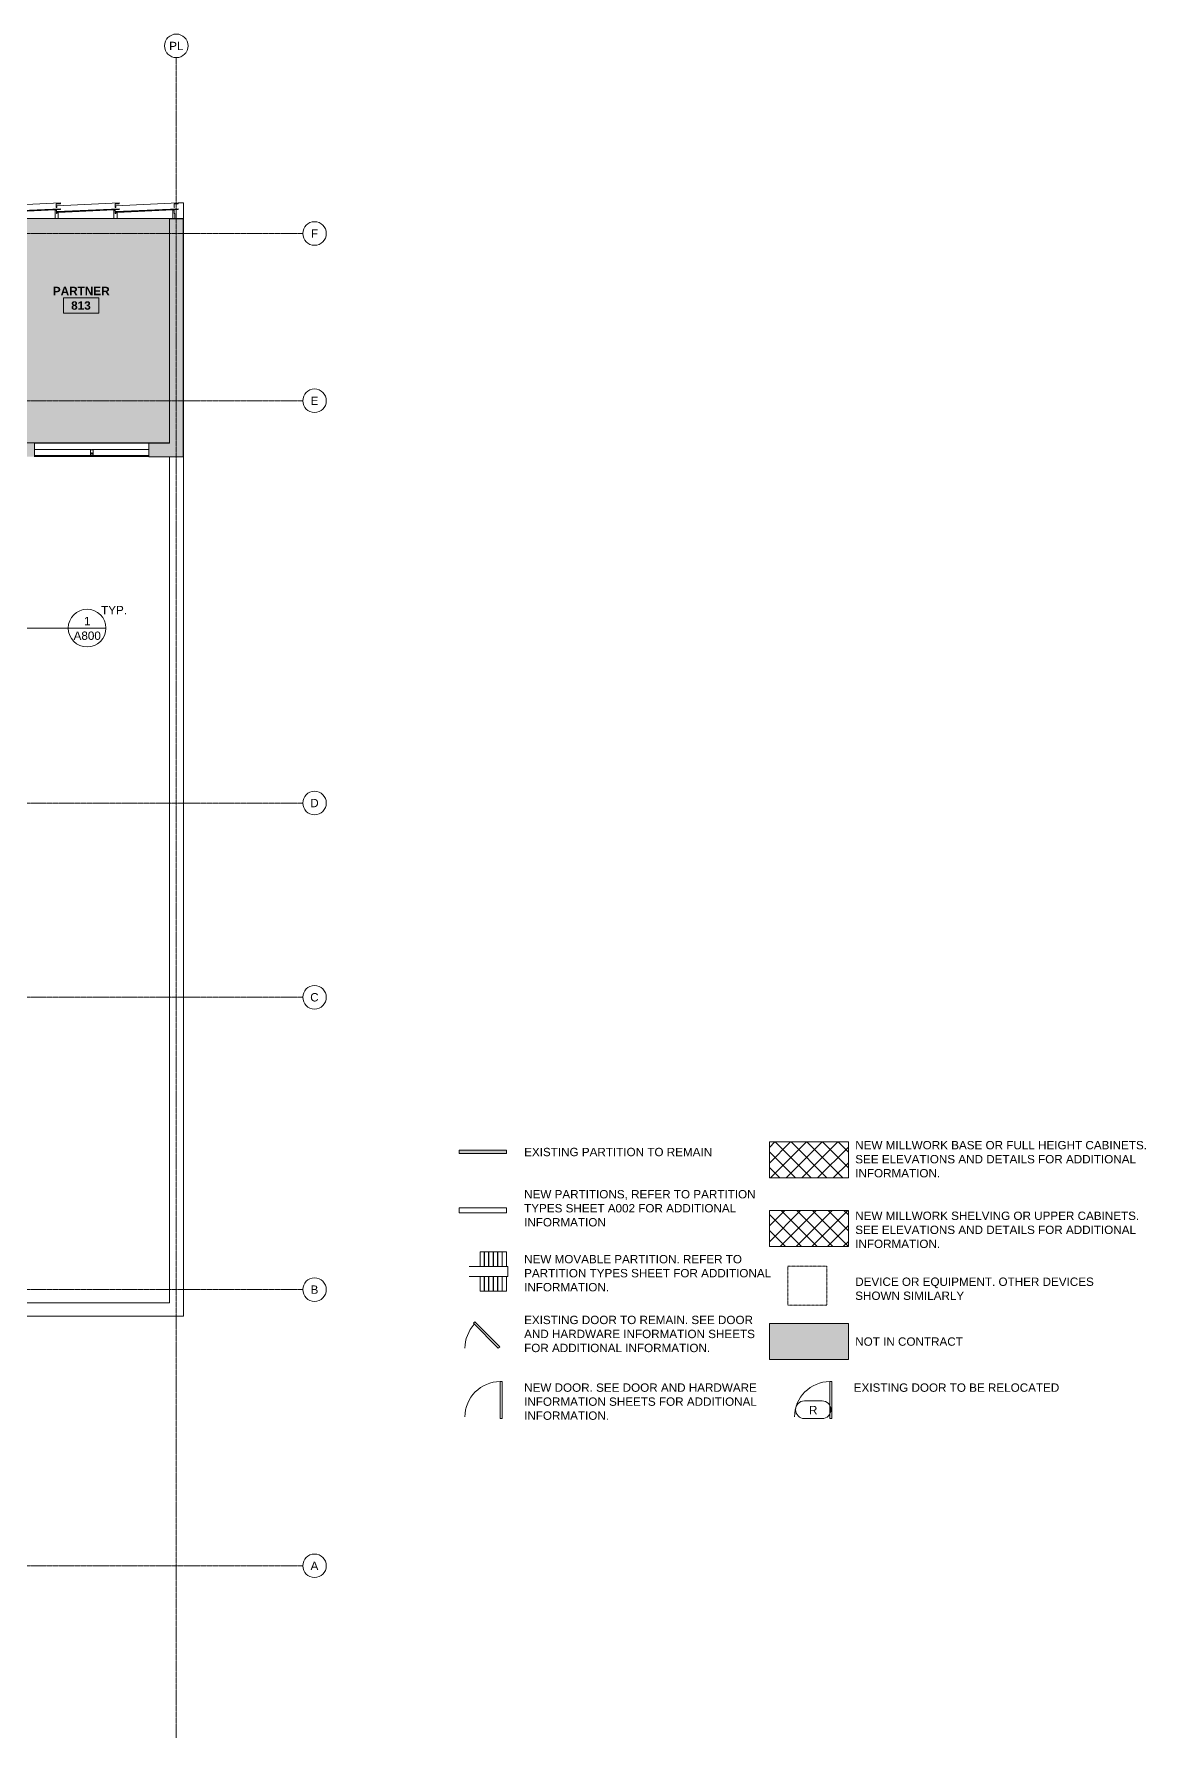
# Model space of a CAD drawing. Header units: inches. Extents: x -203 to 2905, y -968 to 768.
# Drawn here: x 1772 to 2905, y -968 to 768 of the extents above; entities that cross this region are included whole.
import ezdxf

# ---------------------------------------------------------------- set-up
doc = ezdxf.new("R2010")
doc.units = ezdxf.units.IN
doc.header["$MEASUREMENT"] = 0
doc.linetypes.add('Dash_2_', pattern=[0.25, 0.125, -0.125])
doc.linetypes.add('Grid Line 1_2_', pattern=[0.875, 0.5, -0.125, 0.125, -0.125])
for name, color, linetype, lineweight in [('A-ANNO-SYMB', 150, 'Continuous', 9), ('A-AREA-IDEN', 2, 'Continuous', 9), ('A-DETL', 90, 'Continuous', 9), ('A-DETL-GENF', 92, 'Continuous', 9), ('A-DETL-THIN', 151, 'Continuous', 9), ('A-DOOR-IDEN', 31, 'Continuous', 9), ('A-Glaz-Exst', 7, 'Continuous', 9), ('A-WALL', 113, 'Continuous', 13), ('A-Wall-Exst', 7, 'Continuous', 9), ('A-WALL-PATT', 111, 'Continuous', 13), ('G-ANNO-TEXT', 231, 'Continuous', 9), ('Jenner and Block 8fl_BB_dwg', 8, 'Continuous', 9), ('Q-SPCQ-HDLN', 91, 'Dash_2_', 9), ('S-GRID', 1, 'Continuous', 9), ('S-GRID-IDEN', 1, 'Continuous', 9)]:
    doc.layers.add(name, color=color, linetype=linetype, lineweight=lineweight)
doc.styles.add('Swis721 Lt BT_1', font='swissl.ttf', dxfattribs={"height": 8.514638})
doc.styles.add('Swis721 Lt BT_B', font='', dxfattribs={"height": 8.583975})
doc.styles.get('Swis721 Lt BT_B').set_extended_font_data('Swis721 Lt BT', bold=True)
pattern_1 = [(45, (1285.537, 0), (-8.01223, 8.01223), []), (135, (1285.537, 0), (-8.01223, -8.01223), [])]

# ---------------------------------------------------------------- blocks, each defined once
blk = doc.blocks.new('Jenner and Block 8fl_BB_dwg_CW-60-5551869-LEVEL 8 CONSTRUCTION PLAN')
at = {"layer": 'A-Glaz-Exst'}
for p, q in [((12.2, 3.7), (9.2, -59.6)), ((12.7, 3.8), (9.7, -59.8)), ((12.7, 3.6), (11.9, 3.7)), ((11.4, -1.2), (11.5, -1.2)), ((11.4, -1.3), (11.5, -1.3)), ((11.5, -0.2), (11.5, -1.2)), ((11.7, -0.9), (11.5, -0.9)), ((11.7, -0.9), (11.7, -0.9)), ((11.7, -0.9), (11.7, -0.9)), ((11.7, -1), (11.7, -1)), ((11.7, -1), (11.7, -1)), ((11.7, -1.1), (11.7, -1.1)), ((11.7, -1.1), (11.7, -1.1)), ((11.7, -1.2), (11.7, -1.2)), ((11.7, -1.2), (11.7, -1.2)), ((11.7, -1.3), (11.7, -1.3)), ((11.7, -1.3), (11.7, -1.3)), ((11.7, -1.4), (11.7, -1.4)), ((11.7, -1.4), (11.7, -1.4)), ((11.7, -1.5), (11.7, -1.5)), ((11.7, -1.5), (11.7, -1.5)), ((11.7, -1.6), (11.7, -1.6)), ((11.7, -1.6), (11.7, -1.6)), ((8.7, -58.7), (8.8, -58.7)), ((8.7, -58.8), (8.7, -58.8)), ((8.9, -59.1), (8.7, -59.1)), ((9, -58.4), (9, -58.4)), ((9, -58.4), (9, -58.4)), ((9, -58.5), (9, -58.5)), ((9, -58.5), (9, -58.5)), ((9, -58.6), (9, -58.6)), ((9, -58.6), (9, -58.6)), ((9, -58.7), (9, -58.7)), ((9, -58.7), (9, -58.7)), ((9, -58.8), (9, -58.8)), ((9, -58.8), (9, -58.8)), ((9, -58.9), (9, -58.9)), ((9, -58.9), (9, -58.9)), ((9, -59), (9, -59)), ((9, -59), (9, -59)), ((9, -59.1), (9, -59.1)), ((9, -59.1), (9, -59.1)), ((9, -59.6), (9.7, -59.7))]:
    blk.add_line(p, q, dxfattribs=at)
at = {"layer": 'A-Glaz-Exst', "flags": 128}
for points in [[(3, -0.2), (3.1, -0.2), (3.1, 0)], [(11.6, -0.2), (8.1, -0.2), (8.1, 0), (8.1, -0.2)], [(10, -59.8), (13, 3.8), (12.7, 3.8), (12, 3.8), (11.8, -0.3), (11.7, -1.6), (9, -58.4), (9, -59.8), (10, -59.8)], [(14.1, 0), (14.1, -0.3), (17.8, -0.3), (18, 3.8), (19, 3.8), (16, -59.8), (14.1, -59.8), (14.1, -60)], [(3, -1.6), (3, -0.2), (3, -1.6), (11.5, -1.6)], [(11.5, -0.9), (11.5, -1.2), (11.4, -1.2), (11.4, -1.2), (11.4, -1.2), (11.3, -1.2), (11.3, -1.2), (11.3, -1.3), (11.4, -1.3), (11.4, -1.3), (11.4, -1.3), (11.5, -1.3), (11.5, -1.3)], [(11.4, -1.2), (11.4, -1.2), (11.4, -1.1), (11.3, -1.1), (11.3, -1.2), (11.3, -1.2), (11.3, -1.3), (11.3, -1.3), (11.4, -1.3), (11.4, -1.3), (11.4, -1.3)], [(11.5, -1.6), (11.5, -1.3), (11.5, -1.6), (11.7, -1.6)], [(9, -58.4), (8.7, -58.4), (3, -58.4), (3, -59.8), (3, -58.4)], [(3, -59.8), (3.1, -59.8), (3.1, -60)], [(8.7, -58.8), (8.7, -59.8), (8.1, -59.8), (8.1, -60)], [(8.7, -59.1), (8.7, -58.8), (8.7, -58.8), (8.7, -58.8), (8.7, -58.8), (8.6, -58.8), (8.6, -58.7), (8.6, -58.7), (8.7, -58.7), (8.7, -58.7), (8.7, -58.7), (8.8, -58.7), (8.8, -58.4)], [(8.7, -58.8), (8.7, -58.8), (8.7, -58.8), (8.6, -58.8), (8.6, -58.8), (8.6, -58.7), (8.6, -58.7), (8.6, -58.6), (8.7, -58.7), (8.7, -58.7), (8.7, -58.7)], [(8.8, -58.7), (8.8, -58.4), (8.8, -58.7), (8.8, -58.7)]]:
    blk.add_lwpolyline(points, dxfattribs=at)
at = {"layer": 'A-Glaz-Exst'}
for centre, radius, start, end in [((11.4, -1.2), 0.0249, 177.3555, 267.3555), ((11.4, -1.2), 0.0305, 271.5516, 353.6896), ((11.4, -1.2), 0.0249, 87.3555, 177.3555), ((11.4, -1.3), 0.0305, 1.0214, 83.1594), ((11.6, 0), 0.258, 238.8655, 297.0089), ((11.6, -0.1), 0.258, 238.8655, 297.0089), ((11.6, -0.2), 0.258, 238.8655, 297.0089), ((11.6, -0.3), 0.258, 238.8655, 297.0089), ((11.6, -0.4), 0.258, 238.8655, 297.0089), ((11.6, -0.5), 0.258, 238.8655, 297.0089), ((11.6, -0.6), 0.258, 238.8655, 297.0089), ((11.5, -1.2), 0.0249, 357.3555, 87.3555), ((11.5, -1.2), 0.0249, 267.3555, 357.3555), ((11.7, -0.9), 0.0234, 267.297, 87.297), ((11.7, -0.9), 0.0234, 175.8685, 267.297), ((11.7, -1), 0.0234, 87.297, 267.297), ((11.7, -1), 0.0234, 267.297, 87.297), ((11.7, -1.1), 0.0234, 87.297, 267.297), ((11.7, -1.1), 0.0234, 267.297, 87.297), ((11.7, -1.2), 0.0234, 87.297, 267.297), ((11.7, -1.2), 0.0234, 267.297, 87.297), ((11.7, -1.2), 0.0234, 87.297, 267.297), ((11.7, -1.3), 0.0234, 267.297, 87.297), ((11.7, -1.3), 0.0234, 87.297, 267.297), ((11.7, -1.4), 0.0234, 267.297, 87.297), ((11.7, -1.4), 0.0234, 87.297, 267.297), ((11.7, -1.5), 0.0234, 267.297, 87.297), ((11.7, -1.5), 0.0234, 87.297, 267.297), ((11.7, -1.6), 0.0234, 87.297, 177.7828), ((11.7, -1.6), 0.0238, 260.3836, 353.7904), ((11.7, -1.6), 0.0234, 267.297, 1.6464), ((11.7, -1.6), 0.0234, 87.297, 177.2547), ((11.7, -1.6), 0.0234, 15.8834, 87.297), ((8.7, -58.7), 0.0249, 87.3502, 177.3502), ((8.7, -58.7), 0.0249, 177.3502, 267.3502), ((8.7, -58.7), 0.0305, 271.5463, 353.6844), ((8.7, -58.8), 0.0305, 1.0161, 83.1541), ((8.7, -58.8), 0.0249, 267.3502, 357.3502), ((8.8, -59.6), 0.34, 63.9852, 107.2002), ((8.8, -59.6), 0.34, 64.7421, 107.928), ((8.8, -59.7), 0.34, 65.4949, 108.6593), ((8.8, -59.8), 0.34, 66.2438, 109.3942), ((8.8, -60), 0.34, 67.7305, 110.8758), ((8.8, -59.9), 0.34, 67.0021, 110.133), ((8.8, -60.1), 0.34, 68.4686, 111.6228), ((8.7, -58.8), 0.0249, 357.3502, 87.3502), ((9, -58.8), 0.0234, 87.3355, 267.3355), ((9, -58.9), 0.0234, 87.3355, 267.3355), ((9, -59), 0.0234, 87.3355, 267.3355), ((9, -59.1), 0.0234, 87.3355, 193.174), ((9, -58.4), 0.0234, 190.1274, 267.3355), ((9, -58.4), 0.0238, 0.8421, 94.2489), ((9, -58.4), 0.0234, 267.3355, 87.3355), ((9, -58.5), 0.0234, 87.3355, 267.3355), ((9, -58.4), 0.0234, 190.6265, 267.3355), ((9, -58.5), 0.0234, 267.3355, 87.3355), ((9, -58.6), 0.0234, 87.3355, 267.3355), ((9, -58.6), 0.0234, 267.3355, 87.3355), ((9, -58.7), 0.0234, 87.3355, 267.3355), ((9, -58.7), 0.0234, 267.3355, 87.3355), ((9, -58.7), 0.0234, 87.3355, 267.3355), ((9, -58.8), 0.0234, 267.3355, 87.3355), ((9, -58.9), 0.0234, 267.3355, 87.3355), ((9, -59), 0.0234, 267.3355, 87.3355), ((9, -59.1), 0.0234, 267.3355, 87.3355)]:
    blk.add_arc(centre, radius, start, end, dxfattribs=at)
blk = doc.blocks.new('Jenner and Block 8fl_BB_dwg-4751915-LEVEL 8 CONSTRUCTION PLAN')
at = {"layer": 'A-Glaz-Exst'}
for p, q in [((1772.1, 351.6), (1889, 351.6)), ((1772.1, 344.7), (1829.1, 344.7)), ((1829.3, 344.3), (1829.3, 341)), ((1829.3, 340.6), (1829.3, 339.5)), ((1829.4, 340.8), (1830.4, 340.8)), ((1830.5, 340.7), (1829.4, 340.7)), ((1829.9, 344.4), (1829.9, 344.3)), ((1829.9, 344.3), (1831.2, 344.3)), ((1830.5, 341.3), (1830.4, 341.3)), ((1830.4, 338.7), (1830.4, 338.8)), ((1830.4, 337.7), (1830.9, 337.7)), ((1830.7, 338.6), (1830.5, 338.7)), ((1830.6, 341.2), (1830.7, 341.1)), ((1830.7, 340.8), (1830.6, 340.8)), ((1830.6, 338.7), (1830.8, 338.7)), ((1830.7, 341.2), (1830.7, 341.2)), ((1830.7, 341.1), (1830.7, 340.9)), ((1830.7, 340.8), (1830.7, 340.8)), ((1830.8, 341.1), (1830.9, 341)), ((1830.8, 341), (1830.8, 341)), ((1830.8, 341), (1830.8, 341)), ((1830.9, 341), (1830.8, 340.9)), ((1830.8, 338.7), (1830.8, 338.9)), ((1831.9, 340.8), (1831.1, 340.8)), ((1831.3, 344.5), (1831.9, 344.5)), ((1831.3, 344.3), (1831.3, 344.4)), ((1832, 344.3), (1832, 341)), ((1832, 340.6), (1832, 339.5)), ((1832.1, 344.7), (1888.6, 344.7))]:
    blk.add_line(p, q, dxfattribs=at)
at = {"layer": 'A-Glaz-Exst', "flags": 128}
for points in [[(1918.5, 596.1), (1924.1, 596.1), (1924.1, 580.1)], [(-120.8, 406.7), (-120.8, 580.1), (1913.1, 580.1)], [(1923.1, 579.9), (1923.1, 580.1), (1915.2, 580.1), (1915.2, 585.3), (1914.7, 585.3)], [(1772.1, 338.5), (1829.9, 338.5), (1829.9, 338.7), (1829.2, 338.7), (1829.2, 338.8), (1829.1, 338.8), (1829.1, 344.7), (1830.4, 344.7), (1830.4, 344.4), (1830.4, 344.5), (1830.4, 344.7), (1829.1, 344.7), (1829.1, 338.8), (1829.2, 338.8), (1829.2, 339.1)], [(1772.1, 338.7), (1829.2, 338.7), (1829.6, 339.1), (1829.6, 338.7), (1829.2, 339.1), (1830, 339.1)], [(1772.1, 338), (1829.9, 338), (1829.9, 337.7), (1772.1, 337.7)], [(1829.4, 338.4), (1829.3, 338.4), (1829.3, 338), (1829.4, 338)], [(1830.2, 344.5), (1830, 344.5), (1830, 344.5), (1830.1, 344.5), (1830.1, 344.5), (1829.9, 344.5), (1829.9, 344.5), (1829.9, 344.5), (1829.9, 344.5), (1829.4, 344.5)], [(1829.4, 339.3), (1830.4, 339.3), (1830.4, 338.8), (1830.3, 338.8), (1830.3, 338.8), (1830.3, 338.8), (1830.3, 338.7), (1830.3, 338.7), (1830.3, 338.7), (1830.4, 338.7), (1830.4, 338.6), (1830.7, 338.6), (1830.7, 338.6), (1830.7, 338.6), (1830.4, 338.6), (1830.4, 337.7), (1830.1, 337.7), (1830.1, 339)], [(1829.5, 338.4), (1829.6, 338.4), (1829.8, 338.4), (1829.8, 338), (1829.6, 338), (1829.5, 338)], [(1830.3, 344.4), (1830.3, 344.4), (1830.8, 344.4), (1829.9, 344.4)], [(1830.4, 338.8), (1830.4, 338.8), (1830.4, 338.8)], [(1830.6, 338.7), (1830.9, 338.7), (1830.6, 338.7), (1830.6, 338.7)], [(1830.7, 341.2), (1830.8, 341.2), (1830.8, 341), (1830.8, 341), (1830.8, 341.1)], [(1830.8, 340.9), (1830.8, 340.9), (1830.8, 340.9), (1830.8, 340.8), (1830.7, 340.8)], [(1831, 340.9), (1831, 341.3), (1830.8, 341.3), (1830.8, 341)], [(1830.8, 340.9), (1830.8, 340.7), (1831.9, 340.7)], [(1832.1, 338.8), (1832.1, 338.8), (1832.1, 344.7), (1830.9, 344.7), (1830.9, 344.5), (1830.9, 344.7), (1832.1, 344.7), (1832.1, 338.8), (1832.1, 338.8), (1832.1, 338.7), (1832.1, 338.8), (1832.1, 339.1)], [(1831.9, 339.3), (1830.9, 339.3), (1830.9, 338.8), (1830.9, 338.8), (1830.9, 338.8), (1831, 338.8), (1831, 338.7), (1830.9, 338.7), (1830.9, 338.7), (1830.9, 338.7), (1830.9, 338.7), (1830.9, 337.7), (1831.1, 337.7)], [(1830.9, 338.7), (1830.9, 337.7), (1831.1, 337.7), (1831.1, 339)], [(1830.9, 338.9), (1830.9, 338.9), (1830.9, 338.8)], [(1832.1, 338.7), (1831.7, 339.1), (1831.7, 338.7), (1832.1, 339.1), (1831.3, 339.1)], [(1888.6, 338.7), (1832.1, 338.7), (1831.4, 338.7), (1831.4, 338.5), (1888.6, 338.5)], [(1888.6, 338), (1831.4, 338), (1831.4, 337.7), (1888.6, 337.7)], [(1831.8, 338.4), (1831.7, 338.4), (1831.5, 338.4), (1831.5, 338), (1831.7, 338), (1831.8, 338)], [(1831.8, 338.4), (1831.9, 338.4), (1831.9, 338), (1831.8, 338)]]:
    blk.add_lwpolyline(points, dxfattribs=at)
blk.add_lwpolyline([(1830.1, 337.7), (1830.4, 337.7), (1830.4, 338.6), (1830.4, 337.7)], close=True, dxfattribs=at)
at = {"layer": 'A-Glaz-Exst'}
for centre, radius in [((1829.5, 338.4), 0.0313), ((1829.5, 338), 0.0313), ((1831.8, 338.4), 0.0312), ((1831.8, 338), 0.0312)]:
    blk.add_circle(centre, radius, dxfattribs=at)
for centre, radius, start, end in [((1829.4, 344.3), 0.125, 90, 180), ((1829.4, 341), 0.125, 180, 270), ((1829.4, 340.6), 0.125, 90, 180), ((1829.4, 339.5), 0.125, 180, 270), ((1829.9, 338.9), 0.312, 143.1301, 216.8699), ((1830, 338.9), 0.221, 98.1301, 225), ((1830.3, 338.2), 0.531, 151.9275, 208.0725), ((1830, 338.2), 0.145, 20.4877, 217.8024), ((1829.9, 344.4), 0.0312, 90, 180), ((1829.9, 344.3), 0.0312, 180, 270), ((1830.1, 338.7), 0.257, 91.4846, 178.5154), ((1830, 338.1), 0.13, 196.4082, 343.6978), ((1830, 337.6), 0.266, 61.9275, 118.0725), ((1830, 337.7), 0.266, 61.9275, 118.0725), ((1830, 337.5), 0.266, 61.9275, 118.0725), ((1830, 337.5), 0.266, 61.9275, 118.0725), ((1830, 339), 0.125, 0, 90), ((1830.2, 344.4), 0.0313, 0, 90), ((1830.3, 344.4), 0.0312, 270, 0), ((1830.3, 344.4), 0.0312, 270, 0), ((1830.3, 344.4), 0.0312, 180, 270), ((1831, 341), 0.673, 156.572, 192.6755), ((1830.4, 338.8), 0.0312, 5, 90), ((1830.5, 338.7), 0.0312, 185, 270), ((1831, 341), 0.548, 150.7723, 209.8389), ((1831, 341), 0.451, 155.6104, 204.3896), ((1830.6, 341.1), 0.089, 47.709, 140.0132), ((1831, 341), 0.517, 156.0212, 203.9788), ((1830.6, 340.8), 0.089, 219.9868, 312.291), ((1830.6, 341.1), 0.0695, 66.2999, 122.2806), ((1830.6, 340.9), 0.0695, 237.7194, 293.7001), ((1830.6, 338.7), 0.0313, 95, 180), ((1830.7, 341.2), 0.0197, 224.761, 270), ((1830.7, 341.1), 0.0118, 224.761, 292.5325), ((1830.7, 341.1), 0.0139, 297.3515, 112.5325), ((1830.7, 341.1), 0.0118, 117.3515, 180), ((1830.8, 341), 0.0306, 93.7029, 266.2971), ((1830.7, 340.8), 0.0139, 247.4675, 62.6485), ((1830.7, 340.9), 0.0118, 180, 242.6485), ((1830.7, 340.8), 0.0118, 67.4675, 135.239), ((1830.7, 340.8), 0.0197, 90, 135.239), ((1830.7, 338.6), 0.0313, 0, 85), ((1830.8, 344.5), 0.0625, 270, 0), ((1830.8, 344.5), 0.0625, 270, 0), ((1830.8, 341.1), 0.016, 25.4383, 180), ((1830.8, 341), 0.0306, 273.7029, 86.2971), ((1830.8, 340.9), 0.016, 180, 334.5617), ((1830.9, 338.9), 0.0312, 90, 175), ((1830.8, 338.7), 0.0312, 270, 355), ((1830.8, 341), 0.04, 334.5617, 25.4383), ((1831.1, 340.9), 0.0625, 180, 270), ((1831.3, 339), 0.125, 90, 180), ((1831.1, 338.7), 0.257, 1.4846, 88.5154), ((1831.3, 338.2), 0.145, 322.1976, 159.5123), ((1831.3, 338.1), 0.13, 196.3022, 343.5918), ((1831.3, 337.6), 0.266, 61.9275, 118.0725), ((1831.3, 337.7), 0.266, 61.9275, 118.0725), ((1831.3, 337.5), 0.266, 61.9275, 118.0725), ((1831.3, 337.5), 0.266, 61.9275, 118.0725), ((1831.2, 344.3), 0.0625, 270, 0), ((1831.3, 344.4), 0.0625, 90, 180), ((1831.3, 338.9), 0.221, 315, 81.8699), ((1830.9, 338.2), 0.531, 331.9275, 28.0725), ((1831.3, 338.9), 0.312, 323.1301, 36.8699), ((1831.9, 344.3), 0.125, 0, 90), ((1831.9, 341), 0.125, 270, 0), ((1831.9, 340.6), 0.125, 0, 90), ((1831.9, 339.5), 0.125, 270, 360)]:
    blk.add_arc(centre, radius, start, end, dxfattribs=at)
at = {"layer": 'A-Wall-Exst'}
blk.add_line((1771.7, 337.7), (1772.1, 337.7), dxfattribs=at)
at = {"layer": 'A-Wall-Exst', "flags": 128}
for points in [[(1924.1, 337.7), (1924.1, 580.1), (1909.8, 580.1), (1909.8, 579.9)], [(1772.1, 337.7), (1772.1, 351.6), (1737.2, 351.6), (1723.3, 351.6), (1723.3, 351.3)], [(1909.8, 351.6), (1889, 351.6), (1889, 351.3)], [(1923.7, 337.7), (1924.1, 337.7), (1924.1, -538.8), (1737.2, -538.8), (1737.2, -494.3), (1723.3, -494.3), (1723.3, -494.6)], [(1737.2, -525.1), (1909.8, -525.1), (1909.8, 337.4)]]:
    blk.add_lwpolyline(points, dxfattribs=at)
at = {"layer": 'A-WALL-PATT', "color": 7, "lineweight": 9}
for p, q in [((1909.8, 580.1), (1924.1, 580.1)), ((1889, 351.3), (1889, 351.6)), ((1924.1, 337.7), (1923.7, 338.1)), ((1923.7, 338.1), (1924.1, 337.7))]:
    blk.add_line(p, q, dxfattribs=at)
at = {"layer": 'A-WALL-PATT', "color": 7, "lineweight": 9, "flags": 128}
blk.add_lwpolyline([(1772.1, 351.6), (1772.1, 347), (1772.1, 337.7)], dxfattribs=at)
at = {"extrusion": (0, 0, -1), "zscale": -1, "rotation": 90.00000000000001}
for p in [(-1794.7, 577.2), (-1854.7, 577.2), (-1914.7, 577.2)]:
    blk.add_blockref('Jenner and Block 8fl_BB_dwg_CW-60-5551869-LEVEL 8 CONSTRUCTION PLAN', p, dxfattribs=at)
blk = doc.blocks.new('Family - ___-1369240-CONSTRUCTION PLAN SYMBOLS')
at = {"layer": 'A-WALL'}
for p, q in [((968, -428), (920, -428)), ((920, -428), (920, -433)), ((920, -433), (968, -433)), ((968, -433), (968, -428))]:
    blk.add_line(p, q, dxfattribs=at)
blk = doc.blocks.new('Family - ___-5542922-CONSTRUCTION PLAN SYMBOLS')
at = {"layer": 'Q-SPCQ-HDLN'}
for p, q in [((1254.8, -527.3), (1254.8, -487.3)), ((1254.8, -487.3), (1294.8, -487.3)), ((1294.8, -487.3), (1294.8, -527.3)), ((1294.8, -527.3), (1254.8, -527.3))]:
    blk.add_line(p, q, dxfattribs=at)
blk = doc.blocks.new('Room Tag - Room Name and Number-3379422-LEVEL 8 CONSTRUCTION PLAN')
at = {"layer": 'A-AREA-IDEN'}
for p, q in [((-0.188, -0.164), (-0.188, -0.002)), ((-0.188, -0.002), (0.187, -0.002)), ((0.187, -0.002), (-0.188, -0.002)), ((-0.188, -0.002), (-0.188, -0.164)), ((0.187, -0.164), (-0.188, -0.164)), ((-0.188, -0.164), (0.187, -0.164)), ((0.187, -0.002), (0.187, -0.164)), ((0.187, -0.164), (0.187, -0.002))]:
    blk.add_line(p, q, dxfattribs=at)
blk = doc.blocks.new('Grid - Grid Head - Circle-50561-LEVEL 8 CONSTRUCTION PLAN')
at = {"layer": 'S-GRID-IDEN'}
blk.add_circle((0, 0), 0.125, dxfattribs=at)
blk = doc.blocks.new('Drafting View - Callout Head-3511279-LEVEL 8 CONSTRUCTION PLAN')
at = {"layer": 'A-ANNO-SYMB'}
blk.add_line((-0.2, 0), (0.2, 0), dxfattribs=at)
for start, end in [(360, 180), (180, 360)]:
    blk.add_arc((0, 0), 0.2, start, end, dxfattribs=at)
blk = doc.blocks.new('Door Tag - Door Tag-41184-CONSTRUCTION PLAN SYMBOLS')
at = {"layer": 'A-DOOR-IDEN'}
for p, q in [((1271.8, -624.7), (1289.8, -624.7)), ((1271.8, -642.7), (1289.8, -642.7))]:
    blk.add_line(p, q, dxfattribs=at)
for centre, start, end in [((1271.8, -633.7), 90, 270), ((1289.8, -633.7), 270, 90)]:
    blk.add_arc(centre, 9, start, end, dxfattribs=at)

msp = doc.modelspace()

# ---------------------------------------------------------------- hatches: boundary and pattern name
at = {"layer": 'A-DETL-GENF'}
h = msp.add_hatch(color=9, dxfattribs=at)
h.paths.add_polyline_path([(131.76, -847.99), (290.74, -780.5), (227.71, -632.01), (203.3, -642.37), (194.97, -622.75), (199.23, -620.94), (205.75, -636.3), (297.88, -597.2), (299.68, -601.45), (231.97, -630.2), (295, -778.69), (401.08, -733.65), (338.06, -585.16), (336.5, -585.82), (334.7, -581.57), (419.28, -545.66), (421.09, -549.92), (342.31, -583.36), (405.34, -731.84), (515.31, -685.15), (511.69, -685.15), (511.69, -619.4), (491.89, -619.4), (491.89, -612.4), (492.01, -612.4), (492.01, -532.94), (471.73, -532.94), (471.73, -528.42), (457.91, -534.29), (456.1, -530.03), (470.83, -523.78), (471.73, -525.91), (471.73, -508.94), (495.73, -508.94), (495.73, -510.53), (555.67, -510.53), (555.67, -394.75), (560.67, -394.75), (560.67, -437.31), (560.17, -437.31), (560.17, -441.94), (560.67, -441.94), (560.67, -498.09), (620.88, -498.09), (620.88, -477.65), (625.88, -477.65), (625.88, -500.46), (758.51, -500.46), (758.46, -433.94), (754.23, -433.94), (754.23, -433.44), (758.51, -433.44), (758.51, -376.94), (697.48, -376.94), (697.48, -433.44), (721.73, -433.44), (721.73, -433.94), (693.48, -433.94), (693.48, -433.44), (696.98, -433.43), (696.98, -376.94), (661.48, -376.94), (661.48, -433.44), (660.98, -433.44), (660.98, -376.94), (625.46, -376.94), (625.46, -433.44), (624.19, -433.44), (624.19, -433.94), (625.46, -433.94), (625.46, -441.94), (600.17, -441.94), (600.17, -437.31), (620.83, -437.31), (620.83, -304.37), (601.17, -304.37), (601.17, -299.75), (634.61, -299.75), (634.61, -357.01), (665.48, -357.01), (665.48, -344.95), (665.98, -344.95), (665.98, -357.01), (696.98, -357.01), (696.98, -299.95), (699.23, -299.95), (699.23, -300.45), (697.48, -300.45), (697.48, -357.01), (733.48, -357.01), (733.48, -300.45), (731.73, -300.45), (731.73, -299.95), (757.71, -299.95), (757.71, -300.45), (733.98, -300.45), (733.98, -357.01), (793.96, -357.01), (793.96, -300.45), (790.21, -300.45), (790.21, -299.95), (793.96, -299.95), (793.96, -230.99), (634.98, -230.99), (634.98, -254.99), (560.67, -254.98), (560.67, -299.75), (561.17, -299.75), (561.17, -304.37), (560.67, -304.37), (560.67, -346.75), (555.67, -346.75), (555.67, -249.98), (564.59, -249.98), (564.59, -200.84), (575.84, -200.84), (575.84, -243.74), (630.36, -243.74), (630.36, -224.99), (674.86, -224.99), (674.86, -160.84), (555.74, -160.84), (555.74, 72.48), (430.42, 72.48), (430.42, 109.37), (435.05, 109.37), (435.05, 77.11), (557.42, 77.11), (557.42, 182.43), (528.42, 182.43), (528.42, 187.24), (533.05, 187.24), (533.05, 187.06), (557.42, 187.06), (557.42, 226.43), (533.05, 226.43), (533.05, 226.24), (528.42, 226.24), (528.42, 226.43), (396.05, 226.43), (396.05, 151.06), (436.94, 151.06), (436.94, 146.43), (354.94, 146.43), (354.94, 151.06), (378.94, 151.06), (378.94, 226.43), (229.67, 226.43), (229.67, 187.33), (265.36, 187.33), (265.36, 182.71), (229.67, 182.71), (229.67, 77.11), (354.94, 77.11), (354.94, 109.37), (359.57, 109.37), (359.57, 72.48), (108.25, 72.48), (108.25, 129.02), (112.87, 129.02), (112.87, 77.11), (225.04, 77.11), (225.04, 176.71), (112.87, 176.71), (112.87, 169.02), (108.25, 169.02), (108.25, 181.33), (225.04, 181.33), (225.04, 348.74), (107.25, 348.74), (107.25, 353.37), (229.67, 353.37), (229.67, 231.06), (557.42, 231.06), (557.42, 353.37), (589.73, 353.37), (589.73, 348.74), (562.05, 348.74), (562.05, 231.06), (589.73, 231.06), (589.73, 226.43), (562.05, 226.43), (562.05, 77.11), (590.73, 77.11), (590.73, 72.48), (766.8, 72.48), (766.8, 103.43), (726.05, 103.43), (726.05, 294.15), (766.8, 294.15), (766.8, 350.67), (1166.99, 350.67), (1166.99, 227.06), (1492.42, 227.06), (1492.42, 347.74), (1553.42, 347.74), (1553.42, 351.59), (1718.67, 351.59), (1718.67, 360.59), (1723.3, 360.59), (1723.3, 351.59), (1910.23, 351.59), (1910.23, 580.43), (-120.35, 580.43), (-120.35, 406.96), (48.71, 406.96), (48.71, 428.91), (66.73, 428.91), (66.73, 424.29), (53.33, 424.29), (53.33, 330.65), (48.71, 330.65), (48.71, 402.34), (-120.35, 402.34), (-120.35, 286.96), (48.71, 286.96), (48.71, 290.65), (53.33, 290.65), (53.33, 280.65), (48.71, 280.65), (48.71, 282.34), (-120.35, 282.34), (-120.35, 166.96), (48.71, 166.96), (48.71, 240.65), (53.33, 240.65), (53.33, 160.65), (48.71, 160.65), (48.71, 162.34), (-120.35, 162.34), (-120.35, 0.55), (-80.76, 0.55), (-80.76, -14.04), (48.71, -14.04), (48.71, 120.65), (53.33, 120.65), (53.33, -25.35), (48.71, -25.35), (48.71, -18.66), (-80.76, -18.66), (-80.76, -30.95), (-120.35, -30.95), (-120.35, -193.04), (48.71, -193.04), (48.71, -65.35), (53.33, -65.35), (53.33, -220.93), (67.88, -255.19), (63.62, -257), (48.71, -221.87), (48.71, -197.66), (-120.35, -197.66), (-120.35, -254.17), (-74.95, -361.1), (79.91, -295.37), (79.25, -293.82), (83.5, -292.01), (138.94, -422.62), (134.69, -424.43), (81.71, -299.63), (-73.15, -365.36), (42.29, -637.25), (197.13, -571.52), (169.07, -505.43), (173.33, -503.62), (203.19, -573.97), (182.94, -582.57), (183.6, -584.12), (179.34, -585.93), (178.68, -584.37), (44.1, -641.5), (118.32, -816.32)], flags=0)
h.paths.add_polyline_path([(225.76, -805.76), (216.38, -783.67), (238.47, -774.29), (247.85, -796.38), (227.71, -804.93)], flags=0)
h.paths.add_polyline_path([(446.67, -711.97), (437.29, -689.88), (459.38, -680.5), (468.76, -702.59), (455.33, -708.29)], flags=0)
h.paths.add_polyline_path([(516.31, -684.73), (893.34, -524.65), (963.74, -524.65), (963.74, -523.31), (943.94, -523.31), (943.94, -499.31), (963.74, -499.31), (963.74, -496.94), (968.74, -496.94), (968.74, -456.94), (963.74, -456.94), (963.74, -457.44), (946.48, -457.44), (946.48, -308.86), (799.96, -308.86), (799.96, -363.01), (764.51, -363.01), (764.51, -516.53), (744.73, -516.53), (744.73, -518.83), (942.73, -518.83), (942.73, -523.83), (744.73, -523.83), (744.73, -532.94), (725.26, -532.94), (725.26, -561.42), (744.73, -561.42), (744.73, -585.42), (725.26, -585.42), (725.26, -591.53), (659.62, -619.4), (590.81, -619.4), (590.81, -647.06), (516.73, -647.06), (516.73, -643.56), (587.31, -643.56), (587.31, -619.4), (516.31, -619.4), (516.31, -647.06)], flags=0)
h.paths.add_polyline_path([(658.19, -612.4), (718.26, -586.9), (718.26, -516.53), (499.01, -516.53), (499.01, -612.4), (641.71, -612.4)], flags=0)
h.paths.add_polyline_path([(266.06, -553.39), (246.27, -506.73), (353.03, -461.4), (225.02, -159.89), (118.32, -205.4), (108.68, -182.71), (108.68, -35.66), (108.25, -35.66), (108.25, 5.05), (112.87, 5.05), (112.87, -31.04), (203.26, -31.04), (203.26, 5.05), (260.18, 5.05), (261.13, 4.11), (257.73, 4.11), (257.73, 0.96), (258.26, 0.43), (250.87, 0.43), (250.87, -35.66), (237.05, -35.66), (237.05, -149.24), (363.42, -149.24), (363.42, -0.52), (297.73, -0.52), (297.73, 4.11), (495.73, 4.11), (495.73, -81.52), (491.11, -81.52), (491.11, -0.52), (368.05, -0.52), (368.05, -149.24), (491.11, -149.24), (491.11, -121.52), (495.73, -121.52), (495.73, -271.65), (491.11, -271.65), (491.11, -229.94), (467.11, -229.94), (467.11, -196.21), (491.11, -196.21), (491.11, -153.87), (237.05, -153.87), (237.05, -179.26), (294.82, -315.34), (491.11, -315.34), (491.11, -311.65), (495.73, -311.65), (495.73, -455.18), (418.47, -487.97), (416.67, -483.71), (491.11, -452.12), (491.11, -319.96), (296.78, -319.96), (374, -501.83), (379.85, -499.34), (381.65, -503.6), (372.58, -507.45), (361.98, -482.48), (304.78, -506.77), (315.23, -531.4), (266.31, -553.28)], flags=0)
h.paths.add_polyline_path([(266.31, -548.22), (309.2, -529.03), (293.38, -491.75), (250.13, -510.11), (250.18, -510.21), (271.83, -501.02), (281.21, -523.11), (259.56, -532.3), (266.06, -547.64)], flags=0)
h.paths.add_polyline_path([(3.31, -538.98), (3.31, -538.98), (-6.07, -516.89), (16.02, -507.51), (25.4, -529.6), (5.12, -538.21)], flags=0)
h.paths.add_polyline_path([(27.39, -520.28), (25.5, -516.06), (150.98, -462.8), (150.32, -461.25), (154.57, -459.44), (157.7, -466.8), (153.44, -468.61), (152.78, -467.06), (30.58, -518.93)], flags=0)
h.paths.add_polyline_path([(744.73, -510.53), (758.51, -510.53), (758.51, -505.09), (560.67, -505.09), (560.67, -510.53), (720.73, -510.53), (720.73, -508.94), (744.73, -508.94)], flags=0)
h.paths.add_polyline_path([(302.97, -502.51), (360.17, -478.23), (354.84, -465.66), (297.64, -489.95), (302.68, -501.83)], flags=0)
h.paths.add_polyline_path([(951.48, -452.44), (963.74, -452.44), (963.74, -308.86), (951.48, -308.86), (951.48, -365.18)], flags=0)
h.paths.add_polyline_path([(660.98, -433.94), (656.69, -433.94), (656.69, -433.44), (660.98, -433.44)], flags=0)
h.paths.add_polyline_path([(661.48, -370.94), (758.51, -370.94), (758.51, -363.01), (625.46, -363.01), (625.46, -370.94), (660.98, -370.94)], flags=0)
h.paths.add_polyline_path([(626.43, -357.01), (631.11, -357.01), (631.11, -304.37), (625.46, -304.37), (625.46, -357.01)], flags=0)
h.paths.add_polyline_path([(967.22, -347.36), (968.74, -347.36), (968.74, -342.74), (967.22, -342.74)], flags=0)
h.paths.add_polyline_path([(799.96, -303.86), (963.74, -303.86), (963.74, -267.34), (968.74, -267.34), (968.7, -227.34), (965.73, -227.33), (965.73, -224.72), (769.74, -224.72), (769.74, -224.99), (799.96, -224.99), (799.96, -300.45)], flags=0)
h.paths.add_polyline_path([(700.76, -224.99), (766.24, -224.99), (766.24, -205.94), (679.48, -205.94), (679.48, -224.99)], flags=0)
h.paths.add_polyline_path([(965.73, -222.33), (968.13, -222.33), (968.13, -204.94), (965.44, -204.94), (965.44, -199.94), (988.73, -199.94), (988.73, -161.74), (993.73, -161.74), (993.73, -121.74), (988.73, -121.74), (988.73, -121.34), (980.11, -121.34), (980.11, -122.59), (769.74, -122.59), (769.74, -217.72), (965.73, -217.72)], flags=0)
h.paths.add_polyline_path([(488.71, -201.31), (491.11, -201.31), (491.11, -200.83), (471.73, -200.83), (471.73, -201.31), (484.32, -201.31)], flags=0)
h.paths.add_polyline_path([(679.48, -201.31), (766.24, -201.31), (766.24, -119.34), (679.48, -119.34), (679.48, -191.89)], flags=0)
h.paths.add_polyline_path([(232.42, -168.37), (232.42, -156.73), (228.24, -158.51), (228.99, -160.28)], flags=0)
h.paths.add_polyline_path([(650.53, -146.84), (668.23, -146.84), (668.23, -111.34), (771.73, -111.34), (771.73, -24.34), (569.74, -24.34), (569.74, -146.84), (584.66, -146.84)], flags=0)
h.paths.add_polyline_path([(969.64, -111.34), (979.73, -111.34), (979.73, -24.34), (776.36, -24.34), (776.36, -111.34), (968.74, -111.34)], flags=0)
h.paths.add_polyline_path([(207.88, -31.04), (232.42, -31.04), (232.38, -29.34), (220.73, -29.34), (220.73, -1.34), (246.25, -1.34), (246.25, 0.43), (207.88, 0.43), (207.88, -29.34)], flags=0)
h.paths.add_polyline_path([(237.05, -31.04), (246.25, -31.04), (246.25, -29.34), (237.05, -29.34)], flags=0)
h.paths.add_polyline_path([(-117.75, -27.45), (-84.26, -27.45), (-84.26, -27.34), (-117.75, -27.34), (-117.75, -2.95), (-120.35, -2.95), (-120.35, -27.45)], flags=0)
h.paths.add_polyline_path([(928.61, -16.34), (950.73, -16.34), (950.73, 0.66), (908.73, 0.66), (908.73, -16.34)], flags=0)
h.paths.add_polyline_path([(638.73, -16.34), (638.73, 0.66), (596.73, 0.66), (596.73, -16.34)], flags=0)
h.paths.add_polyline_path([(742.73, -16.34), (742.73, 0.66), (700.73, 0.66), (700.73, -16.34), (739.48, -16.34)], flags=0)
h.paths.add_polyline_path([(804.73, -16.34), (846.73, -16.34), (846.73, 0.66), (804.73, 0.66), (804.73, -13.82)], flags=0)
h.paths.add_polyline_path([(1413.05, 74.23), (1473.05, 74.23), (1473.05, 222.43), (1334.05, 222.4), (1334.05, 99.48), (1413.05, 99.48), (1413.05, 75.11)], flags=0)
h.paths.add_polyline_path([(1167.42, 75.11), (1227.42, 75.11), (1227.42, 99.48), (1329.42, 99.48), (1329.42, 222.43), (1167.42, 222.43), (1167.42, 77.87)], flags=0)
h.paths.add_polyline_path([(662.07, 103.43), (648.8, 103.43), (648.8, 294.15), (667.05, 294.15), (667.05, 103.43), (662.42, 103.43)], flags=0)
h.paths.add_polyline_path([(766.04, 108.06), (766.8, 108.06), (766.8, 289.52), (730.67, 289.52), (730.67, 108.06), (739.48, 108.06)], flags=0)
h.paths.add_polyline_path([(662.42, 108.06), (662.42, 289.52), (653.42, 289.52), (653.42, 108.06), (662.07, 108.06)], flags=0)
h.paths.add_polyline_path([(383.57, 151.06), (391.42, 151.06), (391.42, 226.43), (383.57, 226.43), (383.57, 201.83)], flags=0)
h.paths.add_polyline_path([(1723.3, 400.59), (1718.67, 400.59), (1718.67, 419.29), (1716.73, 419.29), (1716.73, 423.91), (1718.67, 423.91), (1718.67, 580.15), (1723.3, 580.15), (1723.3, 419.29)], flags=0)
h.paths.add_polyline_path([(1612.42, 409.29), (1609.73, 409.29), (1609.73, 413.91), (1612.42, 413.91), (1612.42, 580.15), (1617.05, 580.15), (1617.05, 413.91), (1663.42, 413.91), (1663.42, 423.91), (1676.73, 423.91), (1676.73, 419.29), (1668.05, 419.29), (1668.05, 409.29), (1617.05, 409.29)], flags=0)
h.paths.add_polyline_path([(1513.57, 409.29), (1422.73, 409.29), (1422.73, 413.91), (1492.42, 413.91), (1492.42, 580.15), (1497.05, 580.15), (1497.05, 413.91), (1569.73, 413.91), (1569.73, 409.29), (1553.42, 409.29)], flags=0)
h.paths.add_polyline_path([(1372.42, 409.29), (1301.73, 409.29), (1301.73, 413.91), (1372.42, 413.91), (1372.42, 580.15), (1377.05, 580.15), (1377.05, 413.91), (1382.73, 413.91), (1382.73, 409.29), (1377.05, 409.29)], flags=0)
h.paths.add_polyline_path([(1257.05, 409.29), (1249.73, 409.29), (1249.73, 413.91), (1252.42, 413.91), (1252.42, 548.65), (1257.05, 548.65), (1257.05, 413.91), (1261.73, 413.91), (1261.73, 409.29)], flags=0)
h.paths.add_polyline_path([(1058.52, 409.29), (1006.11, 409.29), (1006.11, 413.91), (1132.42, 413.91), (1132.42, 580.15), (1137.05, 580.15), (1137.05, 413.91), (1209.73, 413.91), (1209.73, 409.29), (1132.42, 409.29)], flags=0)
h.paths.add_polyline_path([(894.3, 409.29), (826.11, 409.29), (826.11, 413.91), (830.8, 413.91), (830.8, 580.15), (835.42, 580.15), (835.42, 413.91), (909.11, 413.91), (909.11, 409.29)], flags=0)
h.paths.add_polyline_path([(966.11, 409.29), (949.11, 409.29), (949.11, 413.91), (956.8, 413.91), (956.8, 548.65), (961.42, 548.65), (961.42, 413.91), (966.11, 413.91), (966.11, 410.15)], flags=0)
h.paths.add_polyline_path([(562.05, 409.29), (521.73, 409.29), (521.73, 413.91), (652.42, 413.91), (652.42, 580.15), (657.05, 580.15), (657.05, 413.91), (786.11, 413.91), (786.11, 409.29), (562.42, 409.29)], flags=0)
h.paths.add_polyline_path([(481.73, 409.29), (465.73, 409.29), (465.73, 413.91), (472.42, 413.91), (472.42, 580.15), (477.05, 580.15), (477.05, 413.91), (481.73, 413.91)], flags=0)
h.paths.add_polyline_path([(352.42, 409.29), (279.73, 409.29), (279.73, 413.91), (352.42, 413.91), (352.42, 580.15), (357.05, 580.15), (357.05, 413.91), (425.73, 413.91), (425.73, 409.29), (357.05, 409.29)], flags=0)
h.paths.add_polyline_path([(237.05, 409.29), (225.73, 409.29), (225.73, 413.91), (232.42, 413.91), (232.42, 550.9), (237.05, 550.9), (237.05, 413.91), (239.73, 413.91), (239.73, 409.29)], flags=0)
h.paths.add_polyline_path([(185.73, 409.29), (112.42, 409.29), (112.42, 424.29), (106.73, 424.29), (106.73, 428.91), (112.42, 428.91), (112.42, 580.15), (117.05, 580.15), (117.05, 413.91), (185.73, 413.91)], flags=0)
h.paths.add_polyline_path([(222.73, 491.58), (222.73, 577.15), (246.73, 577.15), (246.73, 553.15), (222.73, 553.15)], flags=0)
h.paths.add_polyline_path([(1557.17, 553.15), (1542.73, 553.15), (1542.73, 577.15), (1566.73, 577.15), (1566.73, 553.15)], flags=0)
h.paths.add_polyline_path([(1242.73, 553.15), (1242.73, 577.15), (1266.73, 577.15), (1266.73, 553.15), (1249.73, 553.15)], flags=0)
h.paths.add_polyline_path([(942.73, 553.15), (942.73, 577.15), (966.73, 577.15), (966.73, 553.15), (956.8, 553.15)], flags=0)
h.paths.add_polyline_path([(596.73, 553.15), (596.73, 577.15), (620.73, 577.15), (620.73, 553.15)], flags=0)
h.paths.add_polyline_path([(-39.27, 553.15), (-39.27, 577.15), (-15.27, 577.15), (-15.27, 553.15)], flags=0)
h = msp.add_hatch(color=7, dxfattribs=at)
h.paths.add_polyline_path([(464.83, -720.82), (893.53, -538.81), (1016.23, -538.81), (1016.23, -524.94), (892.67, -524.94), (457.06, -709.88), (459.54, -715.74), (462.19, -714.61)], flags=0)
h.paths.add_polyline_path([(3.31, -538.98), (25.4, -529.6), (16.02, -507.51), (-6.07, -516.89), (-5.16, -519.03)], flags=0)
h.paths.add_polyline_path([(1737.17, -538.81), (1737.17, -496.55), (1730.17, -496.55), (1730.17, -494.3), (1723.7, -494.3), (1723.7, -524.65), (1674.68, -524.65), (1674.68, -531.81), (1676.23, -531.81), (1676.23, -538.81), (1723.7, -538.81)], flags=0)
h.paths.add_polyline_path([(491.11, -532.94), (492.17, -532.94), (492.17, -512), (471.73, -512), (471.73, -532.94), (474.72, -532.94)], flags=0)
h.paths.add_polyline_path([(259.11, -532.49), (281.21, -523.11), (271.83, -501.02), (249.74, -510.4), (257.64, -529.03)], flags=0)
h.paths.add_polyline_path([(491.11, -225.31), (494.81, -225.31), (494.81, -201.31), (471.73, -201.31), (471.73, -225.31), (489.31, -225.31)], flags=0)
h.paths.add_polyline_path([(979.73, -121.34), (993.73, -121.34), (993.73, 0.66), (950.73, 0.66), (950.73, -16.34), (908.73, -16.34), (908.73, 0.66), (846.73, 0.66), (846.73, -16.34), (804.73, -16.34), (804.73, 0.66), (742.73, 0.66), (742.73, -16.34), (700.73, -16.34), (700.73, 0.66), (638.73, 0.66), (638.73, -16.34), (596.73, -16.34), (596.73, 0.66), (569.74, 0.66), (569.74, -24.34), (979.73, -24.34), (979.73, -111.34)], flags=0)
h.paths.add_polyline_path([(1240.73, -29.34), (1268.73, -29.34), (1268.73, -3.4), (1240.73, -3.4), (1240.73, -28.53)], flags=0)
h.paths.add_polyline_path([(1556.55, -29.34), (1582.73, -29.34), (1582.73, -1.34), (1556.36, -1.34), (1556.36, -29.34)], flags=0)
h.paths.add_polyline_path([(246.25, -29.34), (248.73, -29.34), (248.73, -1.34), (220.73, -1.34), (220.73, -29.34), (237.05, -29.34)], flags=0)
h.paths.add_polyline_path([(-84.26, -27.34), (-84.26, -2.95), (-117.75, -2.95), (-117.75, -27.34), (-84.37, -27.34)], flags=0)
h.paths.add_polyline_path([(1723.3, 284.95), (1737.17, 284.95), (1737.17, 337.71), (1772.13, 337.71), (1772.13, 351.59), (1723.3, 351.58), (1723.3, 299.39)], flags=0)
h.paths.add_polyline_path([(1924.09, 337.71), (1924.09, 580.15), (1910.23, 580.15), (1910.23, 351.59), (1889.03, 351.59), (1889.03, 337.71), (1910.23, 337.71)], flags=0)
h.paths.add_polyline_path([(1553.42, 553.15), (1566.73, 553.15), (1566.73, 577.15), (1542.73, 577.15), (1542.73, 553.15)], flags=0)
h.paths.add_polyline_path([(1242.73, 553.15), (1266.73, 553.15), (1266.73, 577.15), (1242.73, 577.15)], flags=0)
h.paths.add_polyline_path([(942.73, 553.15), (966.73, 553.15), (966.73, 577.15), (942.73, 577.15)], flags=0)
h.paths.add_polyline_path([(596.73, 553.15), (620.73, 553.15), (620.73, 577.15), (596.73, 577.15)], flags=0)
h.paths.add_polyline_path([(222.73, 553.15), (246.73, 553.15), (246.73, 577.15), (222.73, 577.15)], flags=0)
h.paths.add_polyline_path([(-15.27, 553.15), (-15.27, 577.15), (-39.27, 577.15), (-39.27, 553.15)], flags=0)
h = msp.add_hatch(dxfattribs=at)
h.set_pattern_fill('FP_36', style=0, pattern_type=2)
h.set_pattern_definition(pattern_1)
h.paths.add_polyline_path([(2602.13, -397.41), (2602.13, -360.73), (2521.66, -360.73), (2521.66, -397.41)], flags=0)
for color, points in [(7, [(2253.5, -372.69), (2253.5, -369.19), (2205.5, -369.19), (2205.5, -372.69), (2205.57, -372.69)]), (9, [(2602.13, -582.4), (2602.13, -545.73), (2521.66, -545.73), (2521.66, -582.4)])]:
    msp.add_hatch(color=color, dxfattribs=at).paths.add_polyline_path(points, flags=0)
h = msp.add_hatch(dxfattribs=at)
h.set_pattern_fill('FP_36', style=0, pattern_type=2)
h.set_pattern_definition(pattern_1)
h.paths.add_polyline_path([(2602.13, -467.41), (2602.13, -430.73), (2521.66, -430.73), (2521.66, -467.41)], flags=0)

# ---------------------------------------------------------------- linework, layer by layer
at = {"layer": 'A-ANNO-SYMB'}
msp.add_line((1749.36, 163.01), (1806.96, 163.01), dxfattribs=at)
at = {"layer": 'A-DETL', "lineweight": 13}
for p, q in [((2226.66, -472.73), (2230.91, -472.73)), ((2226.66, -487.61), (2226.66, -472.73)), ((2230.91, -472.73), (2230.91, -487.61)), ((2231.16, -472.73), (2235.41, -472.73)), ((2231.16, -487.61), (2231.16, -472.73)), ((2235.41, -472.73), (2235.41, -487.61)), ((2235.78, -472.73), (2240.05, -472.73)), ((2235.78, -487.61), (2235.78, -472.73)), ((2240.05, -472.73), (2240.05, -487.61)), ((2240.28, -472.73), (2244.53, -472.73)), ((2240.28, -487.61), (2240.28, -472.73)), ((2244.53, -472.73), (2244.53, -487.61)), ((2244.91, -472.73), (2249.16, -472.73)), ((2244.91, -487.61), (2244.91, -472.73)), ((2249.16, -472.73), (2249.16, -487.61)), ((2249.41, -472.73), (2253.66, -472.73)), ((2249.41, -487.61), (2249.41, -472.73)), ((2253.66, -472.73), (2253.66, -487.61)), ((2230.91, -487.61), (2226.66, -487.61)), ((2226.66, -497.86), (2226.66, -512.73)), ((2230.91, -497.86), (2226.66, -497.86)), ((2230.91, -512.73), (2230.91, -497.86)), ((2235.41, -487.61), (2231.16, -487.61)), ((2231.16, -497.86), (2231.16, -512.73)), ((2235.41, -497.86), (2231.16, -497.86)), ((2235.41, -512.73), (2235.41, -497.86)), ((2240.05, -487.61), (2235.78, -487.61)), ((2235.78, -497.86), (2235.78, -512.73)), ((2240.05, -497.86), (2235.78, -497.86)), ((2240.05, -512.73), (2240.05, -497.86)), ((2244.53, -487.61), (2240.28, -487.61)), ((2240.28, -497.86), (2240.28, -512.73)), ((2244.53, -497.86), (2240.28, -497.86)), ((2244.53, -512.73), (2244.53, -497.86)), ((2249.16, -487.61), (2244.91, -487.61)), ((2244.91, -497.86), (2244.91, -512.73)), ((2249.16, -497.86), (2244.91, -497.86)), ((2249.16, -512.73), (2249.16, -497.86)), ((2253.66, -487.61), (2249.41, -487.61)), ((2249.41, -497.86), (2249.41, -512.73)), ((2253.66, -497.86), (2249.41, -497.86)), ((2253.66, -512.73), (2253.66, -497.86)), ((2226.66, -512.73), (2230.91, -512.73)), ((2231.16, -512.73), (2235.41, -512.73)), ((2235.78, -512.73), (2240.05, -512.73)), ((2240.28, -512.73), (2244.53, -512.73)), ((2244.91, -512.73), (2249.16, -512.73)), ((2249.41, -512.73), (2253.66, -512.73))]:
    msp.add_line(p, q, dxfattribs=at)
at = {"layer": 'A-DETL'}
for p, q in [((2215.66, -487.61), (2255.16, -487.61)), ((2255.16, -497.86), (2215.66, -497.86)), ((2255.16, -487.61), (2255.16, -497.86))]:
    msp.add_line(p, q, dxfattribs=at)
at = {"layer": 'A-DETL-THIN'}
for p, q in [((1910.23, 580.43), (-120.35, 580.43)), ((1910.23, 580.15), (1910.23, 580.43)), ((1924.09, 580.15), (1910.23, 580.15)), ((1910.23, 580.15), (1910.23, 351.59)), ((1924.09, 337.71), (1924.09, 580.15)), ((1772.13, 351.59), (1889.03, 351.59)), ((1910.23, 351.59), (1889.03, 351.59)), ((1889.03, 351.59), (1889.03, 337.71)), ((1889.03, 337.71), (1924.09, 337.71)), ((2602.13, -360.73), (2521.66, -360.73)), ((2521.66, -360.73), (2521.66, -397.41)), ((2602.13, -397.41), (2602.13, -360.73)), ((2253.5, -369.19), (2205.5, -369.19)), ((2205.5, -369.19), (2205.5, -372.69)), ((2205.5, -372.69), (2205.5, -369.19)), ((2205.5, -369.19), (2253.5, -369.19)), ((2205.5, -372.69), (2253.5, -372.69)), ((2205.5, -372.69), (2253.5, -372.69)), ((2253.5, -372.69), (2253.5, -369.19)), ((2253.5, -369.19), (2253.5, -372.69)), ((2521.66, -397.41), (2602.13, -397.41)), ((2602.13, -430.73), (2521.66, -430.73)), ((2521.66, -430.73), (2521.66, -467.41)), ((2602.13, -467.41), (2602.13, -430.73)), ((2521.66, -467.41), (2602.13, -467.41)), ((2221.28, -544.24), (2219.86, -545.66)), ((2245.33, -571.12), (2219.86, -545.66)), ((2246.74, -569.71), (2221.28, -544.24)), ((2602.13, -545.73), (2521.66, -545.73)), ((2521.66, -545.73), (2521.66, -582.4)), ((2602.13, -582.4), (2602.13, -545.73)), ((2246.74, -569.71), (2245.33, -571.12)), ((2521.66, -582.4), (2602.13, -582.4)), ((2247.29, -642.76), (2247.29, -605.05)), ((2249.29, -605.05), (2247.29, -605.05)), ((2249.29, -642.76), (2249.29, -605.05)), ((2583.29, -642.76), (2583.29, -605.05)), ((2585.29, -605.05), (2583.29, -605.05)), ((2585.29, -642.76), (2585.29, -605.05)), ((2249.29, -642.76), (2247.29, -642.76)), ((2585.29, -642.76), (2583.29, -642.76))]:
    msp.add_line(p, q, dxfattribs=at)
for centre, start in [((2247.33, -571.12), 137.24721), ((2247.33, -641.12), 90.06342), ((2583.33, -641.12), 90.06342)]:
    msp.add_arc(centre, 36.07, start, 180, dxfattribs=at)

# ---------------------------------------------------------------- block references
at = {"lineweight": 9}
for name in ['Family - ___-1369240-CONSTRUCTION PLAN SYMBOLS', 'Family - ___-5542922-CONSTRUCTION PLAN SYMBOLS']:
    msp.add_blockref(name, (1285.54, 0), dxfattribs=at)
at = {"layer": 'A-ANNO-SYMB', "xscale": 95.99999999999994, "yscale": 95.99999999999994, "zscale": 95.99999999999994}
msp.add_blockref('Drafting View - Callout Head-3511279-LEVEL 8 CONSTRUCTION PLAN', (1826.16, 163.01), dxfattribs=at)
at = {"layer": 'A-AREA-IDEN', "xscale": 95.99999999999994, "yscale": 95.99999999999994, "zscale": 95.99999999999994}
msp.add_blockref('Room Tag - Room Name and Number-3379422-LEVEL 8 CONSTRUCTION PLAN', (1820.19, 499.76), dxfattribs=at)
at = {"layer": 'A-DOOR-IDEN'}
msp.add_blockref('Door Tag - Door Tag-41184-CONSTRUCTION PLAN SYMBOLS', (1285.54, 0), dxfattribs=at)
at = {"layer": 'Jenner and Block 8fl_BB_dwg', "color": 7}
msp.add_blockref('Jenner and Block 8fl_BB_dwg-4751915-LEVEL 8 CONSTRUCTION PLAN', (0.4, 0.29), dxfattribs=at)
at = {"layer": 'S-GRID-IDEN', "xscale": 95.99999999999994, "yscale": 95.99999999999994, "zscale": 95.99999999999994}
msp.add_blockref('Grid - Grid Head - Circle-50561-LEVEL 8 CONSTRUCTION PLAN', (1917.11, 756.46), dxfattribs=at)
at = {"layer": 'S-GRID-IDEN', "xscale": 95.99999999999994, "yscale": 95.99999999999994, "zscale": 95.99999999999994, "rotation": 269.9999999999994}
for p in [(2058, 565.19), (2058, 394.69), (2058, -15.31), (2058, -213.31), (2058, -511.31), (2058, -792.81)]:
    msp.add_blockref('Grid - Grid Head - Circle-50561-LEVEL 8 CONSTRUCTION PLAN', p, dxfattribs=at)

# ---------------------------------------------------------------- texts
at = {"layer": 'A-ANNO-SYMB', "line_spacing_factor": 1.00667, "style": 'Swis721 Lt BT_1'}
for s, insert, char_height, width, attachment_point in [('1', (1826.3, 174.39), 8.51, 7.56, 2), ('TYP.', (1840.47, 185.58), 8.515, 27.972, 1), ('A800', (1826.3, 159.48), 8.515, 31.428, 2)]:
    msp.add_mtext(s, dxfattribs=dict(at, insert=insert, char_height=char_height, width=width, attachment_point=attachment_point))
at = {"layer": 'A-AREA-IDEN', "char_height": 8.584, "attachment_point": 2, "line_spacing_factor": 0.998538, "style": 'Swis721 Lt BT_B'}
for s, insert, width in [('PARTNER', (1820.2, 510.9), 62.748), ('813', (1819.91, 496.07), 23.004)]:
    msp.add_mtext(s, dxfattribs=dict(at, insert=insert, width=width))
at = {"layer": 'A-DOOR-IDEN', "insert": (2566.28, -629.8), "char_height": 8.51, "width": 9.18, "attachment_point": 2, "line_spacing_factor": 1.00667, "style": 'Swis721 Lt BT_1'}
msp.add_mtext('R', dxfattribs=at)
at = {"layer": 'G-ANNO-TEXT', "color": 7, "char_height": 8.5146, "attachment_point": 1, "line_spacing_factor": 1.00667, "style": 'Swis721 Lt BT_1'}
for s, insert, width in [('NEW MILLWORK BASE OR FULL HEIGHT CABINETS.\\PSEE ELEVATIONS AND DETAILS FOR ADDITIONAL\\PINFORMATION.', (2609.12, -359.8), 332.748), ('EXISTING PARTITION TO REMAIN', (2271.63, -366.8), 211.032), ('NEW PARTITIONS, REFER TO PARTITION\\PTYPES SHEET A002 FOR ADDITIONAL\\PINFORMATION', (2271.63, -409.8), 258.984), ('NEW MILLWORK SHELVING OR UPPER CABINETS.\\PSEE ELEVATIONS AND DETAILS FOR ADDITIONAL\\PINFORMATION.', (2609.12, -431.8), 322.596), ('NEW MOVABLE PARTITION. REFER TO\\PPARTITION TYPES SHEET FOR ADDITIONAL\\PINFORMATION.', (2271.63, -476), 277.344), ('DEVICE OR EQUIPMENT. OTHER DEVICES\\PSHOWN SIMILARLY', (2609.12, -499.01), 270.108), ('EXISTING DOOR TO REMAIN. SEE DOOR\\PAND HARDWARE INFORMATION SHEETS\\PFOR ADDITIONAL INFORMATION.', (2271.63, -537.93), 262.44), ('NOT IN CONTRACT', (2609.12, -560.01), 123.12), ('NEW DOOR. SEE DOOR AND HARDWARE\\PINFORMATION SHEETS FOR ADDITIONAL\\PINFORMATION.', (2271.63, -606.93), 266.328), ('EXISTING DOOR TO BE RELOCATED', (2607.63, -606.93), 233.388)]:
    msp.add_mtext(s, dxfattribs=dict(at, insert=insert, width=width))

# ---------------------------------------------------------------- next in the draw order: texts
at = {"layer": 'S-GRID-IDEN', "attachment_point": 2, "line_spacing_factor": 1.00667, "style": 'Swis721 Lt BT_1', "bg_fill": 3, "box_fill_scale": 1.25, "bg_fill_color": 0, "bg_fill_transparency": 0}
for s, insert, char_height, width in [('PL', (1917.1, 760.59), 8.515, 16.092), ('F', (2057.9, 569.42), 8.51, 8.1), ('E', (2057.9, 398.92), 8.51, 8.64), ('D', (2057.9, -11.08), 8.51, 9.936), ('C', (2057.9, -209.08), 8.51, 9.936), ('B', (2057.9, -507.08), 8.51, 9.072), ('A', (2057.9, -788.58), 8.51, 8.748)]:
    msp.add_mtext(s, dxfattribs=dict(at, insert=insert, char_height=char_height, width=width))

# ---------------------------------------------------------------- next in the draw order: linework, layer by layer
at = {"layer": 'S-GRID', "linetype": 'Grid Line 1_2_'}
for p, q in [((1917.11, -968.26), (1917.11, 744.46)), ((-203.03, 565.19), (2046, 565.19)), ((-203.03, 394.69), (2046, 394.69)), ((-203.03, -15.31), (2046, -15.31)), ((-203.03, -213.31), (2046, -213.31)), ((-203.03, -511.31), (2046, -511.31)), ((-203.03, -792.81), (2046, -792.81))]:
    msp.add_line(p, q, dxfattribs=at)

doc.saveas('drawing.dxf')
